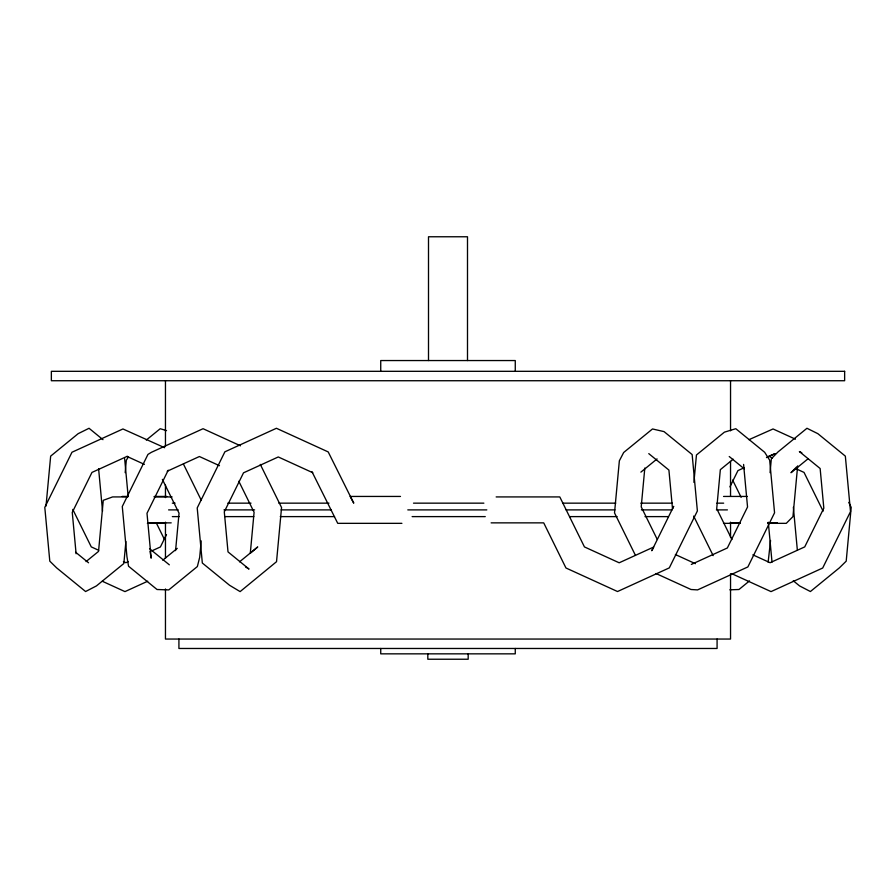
<?xml version="1.0" encoding="UTF-8"?>
<svg xmlns="http://www.w3.org/2000/svg" width="896" height="896" viewBox="0 0 896 896"><rect width="100%" height="100%" fill="white"/><g stroke="black" fill="none" stroke-linecap="round" stroke-linejoin="round"><path stroke-width="1.34" d="M46.01 506.061L50.658 456.131L78.142 433.675L89.04 428.277L102.973 439.667M125.171 472.662L126.325 460.208L128.464 456.814M125.899 541.498L123.85 563.517L96.421 585.928L85.59 591.528L56.638 567.874L49.795 561.154L44.8 507.371L71.982 452.234L122.942 428.96L164.651 447.709M175.571 550.637L179.043 513.195L162.378 479.371M201.208 540.882L199.685 557.346L197.355 566.552L168.762 589.904L157.024 589.501L128.542 566.227L126.952 556.752L122.282 506.498L147.952 454.418L151.413 452.301L203.067 428.714L240.498 445.805M644.818 468.014L641.211 506.867L657.283 539.47M693.907 482.373L696.45 454.989L724.394 432.163L735.795 428.714L764.68 452.301L769.675 460.208L774.558 512.792L747.869 566.933L697.581 589.904L691.018 589.501L656.018 573.518M770.056 472.64L771.344 458.774L778.008 451.931L806.96 428.277L817.858 433.675L845.342 456.131L850.506 511.605L822.696 568.019L771.03 591.606L731.875 573.731M770.56 540.456L768.141 562.173M797.653 465.875L792.949 516.611L786.285 523.342L768.152 523.342M168.213 470.232L147 513.274L151.166 558.163L150.024 551.387M166.488 534.598L160.406 546.952L151.771 550.894M729.915 486.886L737.946 470.602L744.139 467.779M796.701 466.85L790.989 472.718L808.136 458.707M146.294 440.07L160.205 428.714L166.544 430.629M86.05 561.59L98.538 551.398L103.275 500.315L112.616 496.922L127.837 496.922M162.77 560.19L177.251 548.363M239.534 561.837L257.746 546.952L250.298 553.213L254.094 512.254L238.818 481.253M640.886 472.136L657.07 458.92M733.163 459.189L720.339 469.661L716.71 508.648L731.942 539.538M749.526 580.877L738.976 589.501L729.848 589.814M127.31 456.277L91.974 472.416L72.262 512.4L76.104 553.75M167.238 471.218L199.405 456.523L219.486 465.696M128.363 561.59L125.899 562.71L123.424 561.579M147.706 581.224L124.97 591.606L102.29 581.246M748.978 439.667L773.058 428.96L795.435 439.174M766.461 457.587L775.141 453.622L768.69 456.277L772.475 458.002M691.331 564.424L727.35 547.971L747.544 506.99L743.59 464.43M122.125 496.44L127.714 496.44M154.28 496.44L166.858 496.44M400.478 496.44L350.146 496.44L353.763 503.16L328.205 451.931L276.416 428.277L224.874 451.819L197.21 507.942L202.328 563.024L229.555 585.267L240.117 591.606L276.528 561.702L281.557 507.528L260.299 464.397M723.542 496.44L747.309 496.44M154.123 496.922L172.11 496.922M496.16 496.922L559.798 496.922L584.45 546.93L619.181 562.789L653.677 547.042L651.784 550.738L673.68 506.33L672.515 508.838L668.909 470.075L648.771 453.622M172.334 503.16L175.09 503.16M227.808 503.16L251.003 503.16M278.869 503.16L328.978 503.16M413.504 503.16L483.874 503.16M562.845 503.16L615.742 503.16M640.819 503.16L672.28 503.16M716.878 503.16L723.666 503.16M168.594 509.891L178.226 509.891M223.955 509.891L254.61 509.891M281.075 509.891L331.274 509.891M407.792 509.891L486.819 509.891M566.126 509.891L614.925 509.891M641.39 509.891L672.045 509.891M716.397 509.891L727.406 509.891M172.334 516.611L179.122 516.611M225.086 516.611L253.792 516.611M280.258 516.611L334.544 516.611M412.126 516.611L485.251 516.611M569.8 516.611L617.131 516.611M644.997 516.611L668.192 516.611M147.672 522.861L171.203 522.861M491.12 522.861L543.715 522.861L565.958 567.986L617.523 591.528L669.312 567.874L697.379 510.944L692.149 454.574L664.048 431.614L652.501 428.96L623.672 452.502L619.36 460.79L614.522 512.904L635.466 555.408M730.33 522.861L740.018 522.861M767.704 522.861L777.392 522.861M147.381 523.342L165.514 523.342M401.912 523.342L337.736 523.342L311.954 471.654M723.509 523.342L740.242 523.342M796.454 468.955L804.026 472.416L823.122 511.157M752.853 554.837L770.101 562.71L804.731 546.896L823.827 508.178L820.142 468.518L799.378 451.562L801.808 452.76M675.371 554.534L695.397 563.685M312.782 472.718L278.275 456.96L243.51 472.83L224.291 511.829L228.01 551.891L249.021 569.05L245.504 566.933M127.053 456.456L144.413 464.374M98.683 550.29L91.269 546.896L72.789 509.421M729.232 456.523L744.296 468.832M793.251 580.754L799.579 585.928L810.41 591.528L839.362 567.874L846.205 561.154L851.2 507.371L848.725 502.365M149.576 548.688L169.333 564.827M75.701 552.294L88.558 562.789M732.637 480.066L741.126 497.291M693.661 516.074L713.149 555.61M183.422 464.05L201.309 500.326M156.408 523.141L164.371 539.28M793.363 507.214L797.339 550.01M768.309 522.222L772.016 562.139M124.656 458.774L128.139 496.227M98.594 468.619L102.547 511.134M730.542 380.733L730.542 430.819M730.542 461.429L730.542 496.205M730.542 522.178L730.542 537.488M730.542 573.664L730.542 639.05L165.458 639.05L165.458 588.963M717.08 639.05L717.08 648.469L178.92 648.469L178.92 639.05M515.267 371.314L515.267 360.55L380.733 360.55L380.733 371.314M515.267 648.469L515.267 653.845L380.733 653.845L380.733 648.469M468.182 653.845L468.182 659.232L427.818 659.232L427.818 653.845M467.499 360.55L467.499 236.768L428.501 236.768L428.501 360.55M165.458 380.733L165.458 446.118M165.458 485.072L165.458 497.594M165.458 522.178L165.458 558.354M844.637 371.314L51.363 371.314L51.363 380.733L844.637 380.733L844.637 371.314"/></g></svg>
